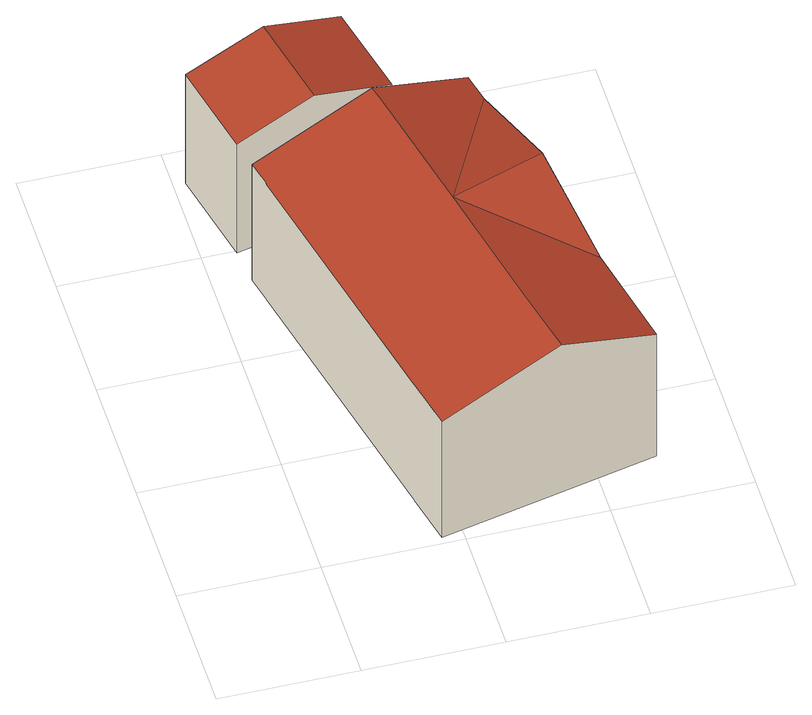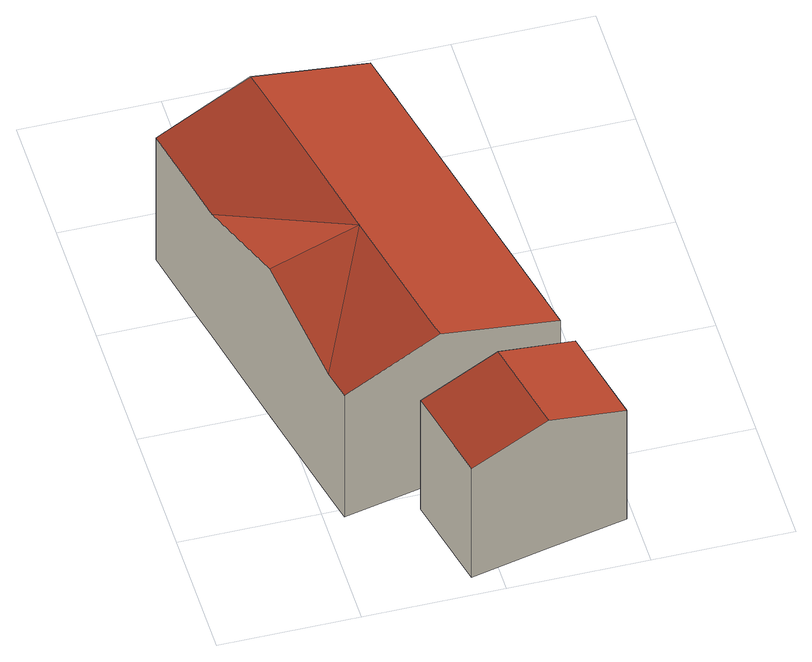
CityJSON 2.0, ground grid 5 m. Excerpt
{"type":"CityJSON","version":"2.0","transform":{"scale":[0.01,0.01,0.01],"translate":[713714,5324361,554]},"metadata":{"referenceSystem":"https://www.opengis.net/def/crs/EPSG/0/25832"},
"CityObjects":{
"building1":{"type":"Building","attributes":{"StandLK":"2014-07-28","Gemeindeschluessel":"09175128","HoeheGrund":"554.730","HoeheDach":"560.778","NiedrigsteTraufeDesGebaeudes":"559.867","Methode":"1000","function":"31001_2000","roofType":"3100","measuredHeight":6.05},"address":[{"country":"Germany","locality":"Moosach","thoroughfareName":"In Altenburg"}],"geometry":[{"type":"Solid","lod":"2","boundaries":[[[[0,1,2,3]],[[3,2,4,5]],[[6,7,8,0,3,5]],[[9,8,7,10]],[[8,9,1,0]],[[1,9,10,11,4,2]],[[5,4,11,10,7,6]]]],"semantics":{"surfaces":[{"type":"RoofSurface","Flaeche":"11.241","Dachneigung":"72.789","Dachorientierung":"259.974","Z_MAX":"6.048","Z_MAX_ASL":"560.778","Z_MIN":"5.139","Z_MIN_ASL":"559.869"},{"type":"WallSurface"},{"type":"RoofSurface","Flaeche":"11.141","Dachneigung":"72.789","Dachorientierung":"79.974","Z_MAX":"6.048","Z_MAX_ASL":"560.778","Z_MIN":"5.137","Z_MIN_ASL":"559.867"},{"type":"GroundSurface"}],"values":[[0,1,1,1,2,1,3]]}}]},
"building2":{"type":"Building","attributes":{"StandLK":"2014-07-28","Gemeindeschluessel":"09175128","HoeheGrund":"554.410","HoeheDach":"561.370","NiedrigsteTraufeDesGebaeudes":"559.867","Methode":"2000","function":"31001_1000","roofType":"3100","measuredHeight":6.96},"address":[{"country":"Germany","locality":"Moosach","thoroughfareName":"Dachsberg 34"}],"geometry":[{"type":"Solid","lod":"2","boundaries":[[[[12,13,14,15,16]],[[17,18,19,20,21,22,23,24,25,26,27,28]],[[29,30,31,32,21,20]],[[32,31,33,34,12,35]],[[33,31,30,36,37,38,39,40,14,13,41,34]],[[24,23,22,21,32,35,12,16,15,26,25]],[[15,14,40,42,27,26]],[[13,12,41]],[[41,12,34]],[[20,19,18,17,28,27,42,40,39,38,37,36,30,29]]]],"semantics":{"surfaces":[{"type":"RoofSurface","Flaeche":"13.099","Dachneigung":"71.599","Dachorientierung":"80.012","Z_MAX":"6.960","Z_MAX_ASL":"561.370","Z_MIN":"5.760","Z_MIN_ASL":"560.170"},{"type":"WallSurface"},{"type":"RoofSurface","Flaeche":"22.356","Dachneigung":"71.599","Dachorientierung":"80.012","Z_MAX":"6.960","Z_MAX_ASL":"561.370","Z_MIN":"5.768","Z_MIN_ASL":"560.178"},{"type":"RoofSurface","Flaeche":"64.738","Dachneigung":"71.599","Dachorientierung":"260.012","Z_MAX":"6.960","Z_MAX_ASL":"561.370","Z_MIN":"5.457","Z_MIN_ASL":"559.867"},{"type":"RoofSurface","Flaeche":"7.862","Dachneigung":"73.98","Dachorientierung":"343.031","Z_MAX":"6.960","Z_MAX_ASL":"561.370","Z_MIN":"5.761","Z_MIN_ASL":"560.171"},{"type":"RoofSurface","Flaeche":"7.819","Dachneigung":"73.98","Dachorientierung":"163.031","Z_MAX":"6.960","Z_MAX_ASL":"561.370","Z_MIN":"5.768","Z_MIN_ASL":"560.178"},{"type":"GroundSurface"}],"values":[[0,1,1,2,1,3,1,4,5,6]]}}]}
},
"vertices":[
[399,1528,678],[321,1884,678],[35,1822,587],[113,1462,587],[35,1822,73],[113,1462,73],[399,1528,73],[685,1594,73],[685,1594,587],[606,1947,587],[606,1947,73],[321,1884,73],
[700,891,737],[954,1421,617],[930,1531,617],[577,1454,737],[587,1412,737],[158,1256,41],[381,225,41],[382,220,41],[424,29,41],[424,29,587],[382,220,587],[381,225,587],[158,1256,587],[157,1262,587],[136,1358,587],[136,1358,41],[157,1262,41],[865,127,41],[1214,205,41],[1214,205,618],[865,127,737],[1153,488,618],[1129,600,618],[812,369,737],[1153,488,41],[1129,600,41],[1042,1010,41],[954,1421,41],[930,1531,41],[1042,1010,737],[577,1454,41]
]}
